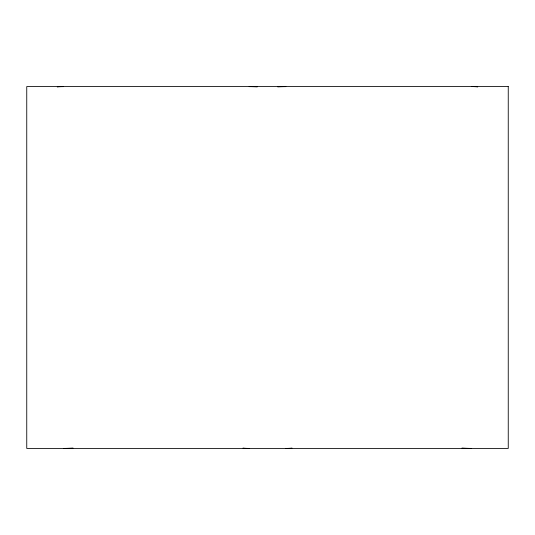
<?xml version="1.0" encoding="UTF-8"?>
<svg xmlns="http://www.w3.org/2000/svg" width="535" height="535" viewBox="0 0 535 535"><rect width="100%" height="100%" fill="white"/><g stroke="black" fill="none" stroke-linecap="round" stroke-linejoin="round"><path stroke-width="0.8" d="M249.143 86.63A26.235 2.662 5.9 0 1 257.241 86.891M249.143 448.41A26.235 2.662 -5.9 0 1 243.03 448.049M57.278 86.984A26.235 2.662 5.9 0 1 63.391 86.63M73.014 448.049A26.235 2.662 -5.9 0 1 63.391 448.41M277.759 86.891A26.235 2.662 -5.9 0 1 285.857 86.63M291.97 448.049A26.235 2.662 5.9 0 1 285.857 448.41M471.609 86.583A26.235 2.662 -5.9 0 1 477.722 86.944M471.609 448.41A26.235 2.662 5.9 0 1 461.986 448.049M508.25 86.576L26.75 86.576L26.75 448.424L508.25 448.424L508.25 86.576"/></g></svg>
